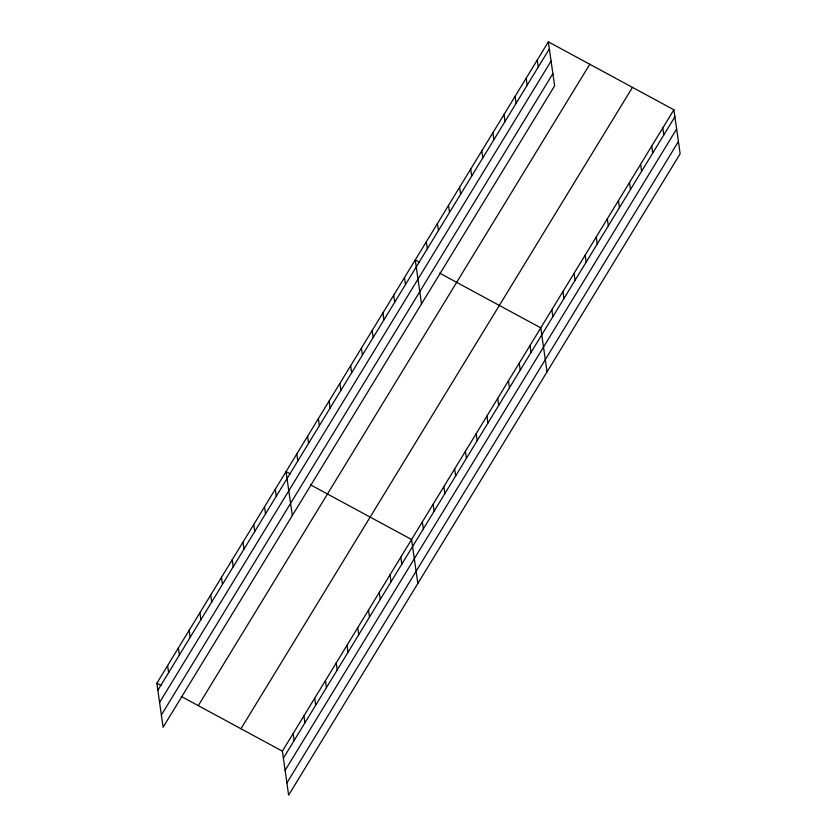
<?xml version="1.0" encoding="UTF-8"?>
<svg xmlns="http://www.w3.org/2000/svg" width="837" height="837" viewBox="0 0 837 837"><rect width="100%" height="100%" fill="white"/><g stroke="black" fill="none" stroke-linecap="round" stroke-linejoin="round"><path stroke-width="1.26" d="M548.361 41.85L554.617 85.834L163.11 727.227L156.854 683.243L548.361 41.85L673.89 109.773L680.146 153.757L288.639 795.15L282.383 751.166L673.89 109.773M157.848 690.253L549.354 48.86M159.585 702.452L551.091 61.059M161.374 715.018L552.88 73.635M198.275 705.654L589.782 64.261M240.951 728.745L632.469 87.362M283.377 758.176L674.884 116.782M285.114 770.375L676.62 128.992M286.903 782.951L678.409 141.558M419.494 262.222L415.246 259.92L421.513 303.904M439.676 273.144L540.775 327.853L547.032 371.837M290.303 473.878L286.055 471.576L292.312 515.561M310.475 484.801L411.574 539.509L417.841 583.494M156.854 683.243L161.102 685.534M181.284 696.457L282.383 751.166M662.799 127.946L663.793 134.956M651.699 146.119L652.703 153.129M640.608 164.293L641.602 171.303M629.518 182.466L630.512 189.476M618.428 200.639L619.422 207.649M607.327 218.813L608.332 225.823M596.237 236.986L597.231 243.996M585.147 255.159L586.141 262.169M574.056 273.333L575.05 280.343M537.27 60.023L538.264 67.033M562.956 291.506L563.96 298.516M526.18 78.197L527.174 85.207M551.865 309.68L552.87 316.689M515.079 96.37L516.084 103.38M503.989 114.543L504.983 121.553M530.009 345.482L531.003 352.492M492.899 132.717L493.893 139.727M519.243 363.122L520.237 370.132M481.809 150.89L482.803 157.9M508.477 380.762L509.471 387.772M470.708 169.064L471.712 176.073M497.712 398.402L498.706 405.411M459.618 187.226L460.612 194.247M486.946 416.041L487.94 423.051M448.527 205.4L449.521 212.41M476.18 433.681L477.174 440.691M437.437 223.573L438.431 230.583M465.414 451.31L466.408 458.331M426.336 241.747L427.341 248.756M454.648 468.95L455.642 475.96M443.872 486.59L444.876 493.6M404.48 277.56L405.474 284.57M433.106 504.23L434.11 511.24M393.714 295.199L394.708 302.209M422.34 521.87L423.344 528.879M382.948 312.839L383.942 319.849M372.183 330.479L373.176 337.489M400.808 557.149L401.812 564.159M361.417 348.108L362.411 355.129M390.042 574.778L391.046 581.788M350.651 365.748L351.645 372.758M379.276 592.418L380.27 599.428M339.885 383.388L340.879 390.398M368.51 610.058L369.504 617.068M329.119 401.028L330.113 408.037M357.744 627.698L358.738 634.708M318.353 418.667L319.347 425.677M346.978 645.337L347.972 652.347M307.587 436.307L308.581 443.317M336.212 662.977L337.206 669.987M296.821 453.947L297.815 460.957M325.447 680.607L326.44 687.627M314.681 698.246L315.675 705.256M275.279 489.216L276.283 496.226M303.915 715.886L304.909 722.896M264.513 506.856L265.517 513.866M293.149 733.526L294.143 740.536M253.747 524.496L254.751 531.505M242.981 542.135L243.985 549.145M232.215 559.775L233.22 566.785M221.449 577.404L222.454 584.425M210.683 595.044L211.688 602.054M199.917 612.684L200.911 619.694M189.152 630.324L190.145 637.334M178.386 647.964L179.38 654.973M167.62 665.603L168.614 672.613"/></g></svg>
